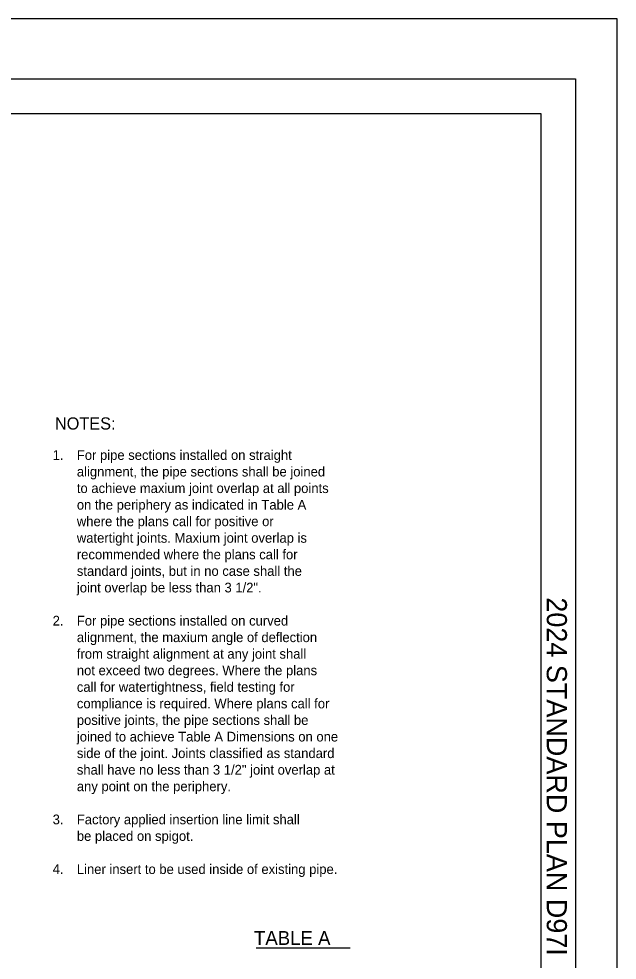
# Model space of a CAD drawing. Extents: x -894 to 866, y -472 to 714.
# Drawn here: x 436 to 866, y 37 to 714 of the extents above; entities that cross this region are included whole.
import ezdxf

# ---------------------------------------------------------------- set-up
doc = ezdxf.new("R2010")
doc.units = 0
for name, color, linetype in [('57 Undefined', 7, 'Continuous'), ('border_PLOTTING-ELEMENTS', 7, 'Continuous'), ('border_rw_22x34_Cut_Lines', 7, 'Continuous'), ('border_SHEET', 7, 'Continuous'), ('border_WITHIN-BORDER-anno', 7, 'Continuous')]:
    doc.layers.add(name, color=color, linetype=linetype)

msp = doc.modelspace()

# ---------------------------------------------------------------- linework, layer by layer
at = {"layer": '57 Undefined'}
msp.add_line((606.33, 46.1), (674.02, 46.1), dxfattribs=at)
at = {"layer": 'border_PLOTTING-ELEMENTS'}
for points in [[(-894.04, -472.44), (865.96, -472.44), (865.96, 713.56), (-894.04, 713.56)], [(-864.04, 670.56), (835.96, 670.56), (835.96, -429.44), (-864.04, -429.44)]]:
    msp.add_lwpolyline(points, close=True, dxfattribs=at)
at = {"layer": 'border_rw_22x34_Cut_Lines'}
msp.add_lwpolyline([(-864.04, 670.56), (835.96, 670.56), (835.96, -429.44), (-864.04, -429.44)], close=True, dxfattribs=at)
at = {"layer": 'border_SHEET'}
for p, q in [((-814.04, 645.56), (810.96, 645.56)), ((810.96, 645.56), (810.96, -404.44))]:
    msp.add_line(p, q, dxfattribs=at)

# ---------------------------------------------------------------- texts
at = {"layer": '57 Undefined'}
for s, height, p in [('NOTES:', 8.75, (461.72, 418.49)), ('1.', 7, (460.06, 396.67)), ('For pipe sections installed on straight', 7, (477.46, 396.67)), ('alignment, the pipe sections shall be joined ', 7, (477.46, 384.77)), ('to achieve maxium joint overlap at all points', 7, (477.46, 372.87)), ('on the periphery as indicated in Table A ', 7, (477.46, 360.97)), ('where the plans call for positive or ', 7, (477.46, 349.07)), ('watertight joints. Maxium joint overlap is', 7, (477.46, 337.17)), ('recommended where the plans call for ', 7, (477.46, 325.27)), ('standard joints, but in no case shall the ', 7, (477.46, 313.37)), ('joint overlap be less than 3 1/2".', 7, (477.46, 301.47)), ('2. ', 7, (460.06, 277.67)), ('For pipe sections installed on curved', 7, (477.46, 277.67)), ('alignment, the maxium angle of deflection ', 7, (477.46, 265.77)), ('from straight alignment at any joint shall ', 7, (477.46, 253.87)), ('not exceed two degrees. Where the plans ', 7, (477.46, 241.97)), ('call for watertightness, field testing for ', 7, (477.46, 230.07)), ('compliance is required. Where plans call for', 7, (477.46, 218.17)), ('positive joints, the pipe sections shall be ', 7, (477.46, 206.27)), ('joined to achieve Table A Dimensions on one', 7, (477.46, 194.37)), ('side of the joint. Joints classified as standard ', 7, (477.46, 182.47)), ('shall have no less than 3 1/2" joint overlap at ', 7, (477.46, 170.57)), ('any point on the periphery.', 7, (477.46, 158.67)), ('Factory applied insertion line limit shall ', 7, (477.46, 134.87)), ('3. ', 7, (460.06, 134.87)), ('be placed on spigot.', 7, (477.46, 122.97)), ('4. ', 7, (460.06, 99.17)), ('Liner insert to be used inside of existing pipe.', 7, (477.46, 99.17)), ('TABLE A', 10, (604.81, 48.21))]:
    msp.add_text(s, height=height, dxfattribs=at).set_placement(p)
at = {"layer": 'border_WITHIN-BORDER-anno'}
msp.add_text('2024 STANDARD PLAN D97I', height=14.5, rotation=270, dxfattribs=at).set_placement((815.33, 297.94))

doc.saveas('drawing.dxf')
